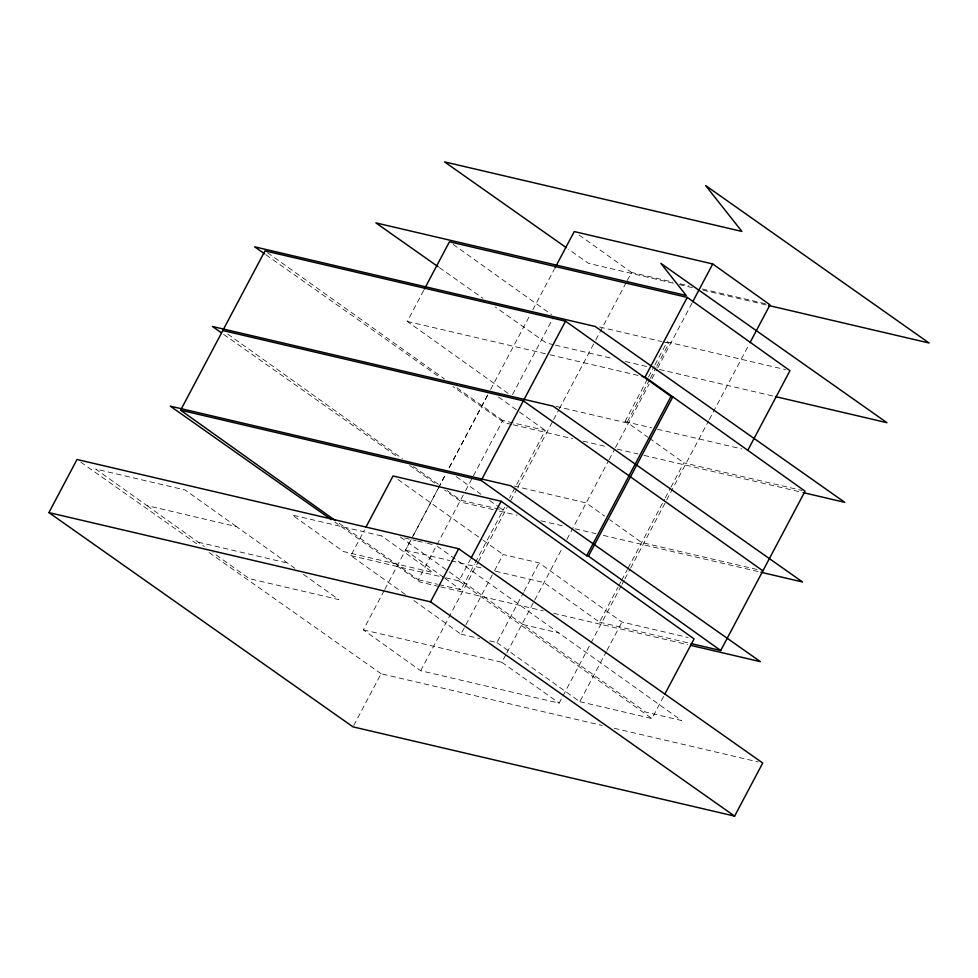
<?xml version="1.0" encoding="UTF-8"?>
<svg xmlns="http://www.w3.org/2000/svg" width="978" height="978" viewBox="0 0 978 978"><rect width="100%" height="100%" fill="white"/><g stroke="black" fill="none" stroke-linecap="round" stroke-linejoin="round"><path stroke-width="0.73" stroke-dasharray="4.89 3.67" d="M508.12 393.376L407.276 321.432L423.719 290.38M405.283 594.453L350.87 555.626L364.452 529.978M443.706 577.448L405.491 550.186L411.212 539.391M411.934 538.034L437.667 489.428M438.376 488.083L445.528 474.574L439.843 485.406M621.323 585.663L559.135 703.121L420.65 670.737L363.351 629.869L384.085 590.712M384.806 589.367L412.679 536.702M413.401 535.357L439.134 486.751M490.601 389.537L529.917 315.283M532.778 309.879L554.233 269.378M512.521 394.66L553.267 317.691M339.121 523.267L418.376 579.795L436.249 546.042M436.958 544.697L464.843 492.044M465.552 490.687L472.704 477.191M473.425 475.834L502.729 420.479L545.321 430.442L509.575 497.949M353.706 725.529L381.114 673.756L602.362 725.505M445.65 577.802L458.975 580.92L470.418 559.318M438.939 584.612L460.968 589.758L474.55 564.11M475.259 562.753L504.575 507.399M420.65 670.737L477.839 562.729M478.548 561.372L507.142 507.362M510.724 500.614L517.154 488.462M517.863 487.117L552.9 420.956M553.609 419.611L558.621 410.161M559.33 408.804L595.076 341.298M595.785 339.953L626.531 281.884M627.24 280.539L631.531 272.434L672.778 282.092M413.938 600.626L460.931 634.147L465.222 626.054M465.944 624.697L493.817 572.044M494.538 570.7L503.108 554.489L539.122 562.912L621.984 622.032L688.206 637.509M489.746 640.896L496.946 642.57L523.401 592.619M524.11 591.274L539.122 562.912M649.624 379.684L626.751 422.887L624.93 421.591L647.803 378.388M648.512 377.031L654.233 366.237M654.954 364.88L667.106 341.933L785.53 369.623M650.333 378.327L656.055 367.532M656.776 366.175L668.928 343.229L667.106 341.933M363.351 629.869L501.836 662.253L506.127 654.16M506.849 652.803L534.012 601.494M534.721 600.15L562.607 547.484M566.898 539.391L608.353 461.078M609.074 459.733L614.795 448.926M615.504 447.582L649.111 384.122M651.971 378.718L656.971 369.268M657.681 367.924L691.996 303.119M495.381 571.213L544.012 582.582L599.49 622.155L618.072 587.057M618.781 585.7L620.932 581.653M621.641 580.296L627.363 569.502M628.084 568.145L664.539 499.293M665.248 497.936L670.26 488.487M670.969 487.142L683.842 462.839L802.119 490.504M622.045 584.306L624.184 580.26M624.893 578.915L629.905 569.465M630.614 568.108L708.537 420.943M709.258 419.586L749.282 343.987M496.946 642.57L579.807 701.691L606.262 651.727M606.971 650.382L621.984 622.032M579.807 701.691L651.91 718.549L664.062 695.602M680.15 283.816L688.989 285.882M702.253 288.975L765.603 303.791M673.353 283.204L588.597 263.375L568.719 249.378M679.294 284.586L692.681 287.715M703.084 290.16L767.021 305.112M599.661 327.031L661.556 341.505M663.035 341.848L668.928 343.229M553.854 344.769L546.409 343.034L495.381 307.08M555.333 345.124L613.328 358.681M625.223 361.469L647.522 366.689M659.416 369.464L773.916 396.249M407.276 321.432L548.475 354.452M549.954 354.806L639.135 375.662M624.93 421.591L651.568 427.826M657.485 429.208L741.862 448.939M556.017 406.347L628.377 423.266L648.096 437.337M511.677 424.44L504.232 422.692L453.071 386.64M513.157 424.782L572.631 438.694M583.047 441.127L606.837 446.689M617.24 449.122L638.059 454M644.013 455.381L801.63 492.252M513.988 486.042L586.189 502.924L604.685 516.115M756.984 569.465L641.666 542.497L609.612 519.636M493.291 509.66L462.056 502.35L444.587 490.039M499.232 511.054L517.081 515.223M540.871 520.785L564.661 526.347M575.064 528.78L595.883 533.658M603.316 535.394L760.933 572.252M404.586 537.998L416.017 540.675M417.447 541.005L426.029 543.01M427.459 543.352L433.181 544.685M405.491 550.186L449.709 560.528M451.176 560.871L483.597 568.45M350.87 555.626L444.171 577.448M418.376 579.795L437.472 584.269M599.49 622.155L689.673 643.255M439.208 586.531L419.88 582.02L335.014 522.215M440.699 586.886L543.303 610.883M553.707 613.316L687.534 644.612M198.228 542.191L287.581 563.096M523.059 624.575L558.793 632.937M460.931 634.147L479.66 638.536M614.245 728.28L758.28 761.96M439.366 267.617L482.936 298.314M265.857 254.732L440.589 377.85M223.681 334.39L398.413 457.508M409.635 465.418L435.846 483.89M80.758 462.129L199.157 545.553M209.133 552.57L381.114 673.756M579.123 235.05L631.531 272.434M453.144 244.402L551.519 314.586M649.331 438.217L683.842 462.839M498.474 397.031L518.206 411.09M519.428 411.97L545.321 430.442M267.459 252.642L444.538 378.963M456.909 387.789L502.729 420.479M456.298 476.689L480.956 494.269M489.587 500.43L498.205 506.58M499.44 507.46L503.144 510.1L460.552 500.137L446.934 490.418M227.764 334.073L402.349 458.621M413.498 466.567L438.266 484.244M397.997 479.501L482.093 539.489M483.328 540.382L503.108 554.489M437.276 546.237L681.556 720.505L645.822 712.155L448.657 571.494M400.295 536.995L447.423 570.614M458.975 580.92L651.91 718.549M444.941 578.328L460.968 589.758M501.836 662.253L559.135 703.121M236.211 526.445L185.062 489.966L95.71 469.061L146.859 505.553L236.431 526.604L294.879 568.304M303.412 574.379L338.73 599.575L249.378 578.683L212.849 552.619M147.079 505.699L204.316 546.543M487.704 394.916L448.389 469.183L487.741 394.941M381.64 535.944L292.3 515.051L343.449 551.543L432.789 572.436L381.64 535.944"/><path stroke-width="1.47" d="M48.9 512.594L77.017 459.489L458.67 548.756L762.73 763.011L734.612 816.117L352.997 726.862L48.9 512.594L430.552 601.861L734.612 816.117M180.624 410.198L264.989 250.869L565.541 321.163L671.03 396.42L672.827 396.848L588.463 556.164L586.678 555.749L481.188 480.491L180.624 410.198L335.417 520.614M424.428 289.023L449.452 241.774L687.253 297.398L789.967 370.662L747.791 450.32M365.882 527.276L393.046 475.968L501.164 501.262L694.087 638.891L664.771 694.246M554.942 268.021L574.245 231.566L712.73 263.962L770.016 304.83L750.004 342.63M481.188 480.491L565.541 321.163M430.552 601.861L458.67 548.756M471.139 557.961L501.164 501.262M642.106 376.359L645.077 377.056L687.253 297.398M692.717 301.762L712.73 263.962M586.678 555.749L671.03 396.42M691.153 643.597L720.725 650.517L805.077 491.188L645.077 377.056M768.512 305.454L929.1 343.009L705.639 185.563L741.899 231.431L444.55 161.883L566.238 247.63M775.407 396.591L886.924 422.679L660.871 263.388L686.226 295.478L375.894 222.886L438.132 266.737M222.801 330.527L523.364 400.833L762.901 570.846M803.109 492.594L844.747 502.337L595.162 326.469L254.622 246.823L264.61 253.852M760.933 572.252L802.571 581.996L552.986 406.127L212.446 326.481L221.175 332.642M690.505 645.309L760.395 661.654L510.809 485.785L170.27 406.139L331.273 519.575M588.463 556.164L720.725 650.517"/></g></svg>
